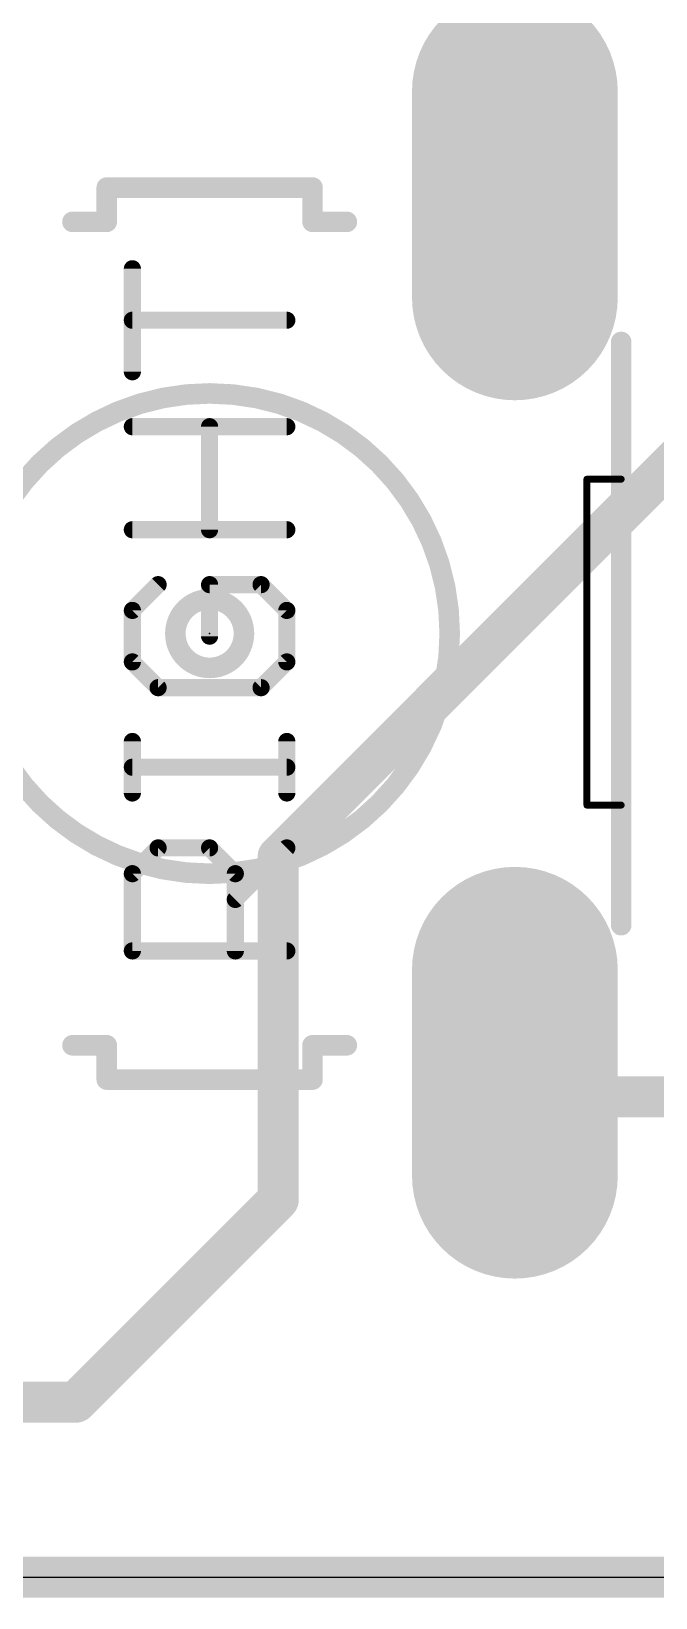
# Model space of a CAD drawing. Extents: x -0.2 to 81.2, y -0.2 to 53.5.
# Drawn here: x 17.73 to 22.35, y -0.15 to 11.44 of the extents above; entities that cross this region are included whole.
import ezdxf

# ---------------------------------------------------------------- set-up
doc = ezdxf.new("R2010")
doc.units = 0
for name, color, linetype in [('16', 132, 'CONTINUOUS'), ('17', 110, 'CONTINUOUS'), ('20', 53, 'CONTINUOUS'), ('21', 253, 'CONTINUOUS'), ('23', 53, 'CONTINUOUS'), ('25', 253, 'CONTINUOUS')]:
    doc.layers.add(name, color=color, linetype=linetype)

# ---------------------------------------------------------------- blocks, each defined once
blk = doc.blocks.new('LONGP100')
at = {"const_width": 1}
blk.add_lwpolyline([(-0.5, 0), (0.5, 0)], dxfattribs=at)
at = {"const_width": 0.5}
for points in [[(-0.5, 0.25, 1), (-0.5, -0.25)], [(0.5, -0.25, 1), (0.5, 0.25)]]:
    blk.add_lwpolyline(points, format="xyb", dxfattribs=at)

msp = doc.modelspace()

# ---------------------------------------------------------------- linework, layer by layer
at = {"layer": '16', "const_width": 0.3048}
for points in [[(19.558, 5.334), (24.13, 9.906)], [(19.558, 2.794), (19.558, 5.334)], [(21.3106, 3.7338), (21.4884, 3.556)], [(21.4884, 3.556), (26.416, 3.556)], [(18.0594, 1.2954), (19.558, 2.794)], [(14.6812, 1.2954), (18.0594, 1.2954)], [(0, 0), (81.026, 0)]]:
    msp.add_lwpolyline(points, dxfattribs=at)
at = {"layer": '16', "const_width": 0.1524}
for points in [[(19.6342, 5.334, 1), (19.4818, 5.334)], [(19.5041, 5.3879, 1), (19.6119, 5.2801)], [(21.3645, 3.7877, 1), (21.2567, 3.6799)], [(21.4884, 3.6322, 1), (21.4884, 3.4798)], [(21.4345, 3.5021, 1), (21.5423, 3.6099)], [(19.6119, 2.7401, 1), (19.5041, 2.8479)], [(19.4818, 2.794, 1), (19.6342, 2.794)], [(18.0055, 1.3493, 1), (18.1133, 1.2415)], [(18.0594, 1.2192, 1), (18.0594, 1.3716)]]:
    msp.add_lwpolyline(points, format="xyb", dxfattribs=at)
at = {"layer": '20'}
msp.add_line((0, 0), (80.772, 0), dxfattribs=at)
at = {"layer": '21'}
for points, const_width in [([(19.812, 10.287), (18.288, 10.287)], 0.1524), ([(18.288, 10.033), (18.288, 10.287)], 0.1524), ([(19.812, 10.287), (19.812, 10.033)], 0.1524), ([(18.288, 10.033), (18.034, 10.033)], 0.1524), ([(19.812, 10.033), (20.066, 10.033)], 0.1524), ([(22.098, 8.128), (22.098, 9.144)], 0.1524), ([(21.844, 8.128), (21.844, 5.715)], 0.0508), ([(21.844, 8.128), (22.098, 8.128)], 0.0508), ([(22.098, 5.715), (22.098, 8.128)], 0.1524), ([(21.844, 5.715), (22.098, 5.715)], 0.0508), ([(22.098, 4.826), (22.098, 5.715)], 0.1524), ([(18.288, 3.937), (18.034, 3.937)], 0.1524), ([(18.288, 3.683), (18.288, 3.937)], 0.1524), ([(19.812, 3.937), (19.812, 3.683)], 0.1524), ([(19.812, 3.937), (20.066, 3.937)], 0.1524), ([(18.288, 3.683), (19.812, 3.683)], 0.1524)]:
    msp.add_lwpolyline(points, dxfattribs=dict(at, const_width=const_width))
for points, const_width in [([(18.288, 10.3251, 1), (18.288, 10.2489)], 0.0762), ([(18.3261, 10.287, 1), (18.2499, 10.287)], 0.0762), ([(19.8501, 10.287, 1), (19.7739, 10.287)], 0.0762), ([(19.812, 10.2489, 1), (19.812, 10.3251)], 0.0762), ([(18.034, 10.0711, 1), (18.034, 9.9949)], 0.0762), ([(18.288, 9.9949, 1), (18.288, 10.0711)], 0.0762), ([(19.812, 10.0711, 1), (19.812, 9.9949)], 0.0762), ([(20.066, 9.9949, 1), (20.066, 10.0711)], 0.0762), ([(18.2499, 10.033, 1), (18.3261, 10.033)], 0.0762), ([(19.7739, 10.033, 1), (19.8501, 10.033)], 0.0762), ([(22.1361, 9.144, 1), (22.0599, 9.144)], 0.0762), ([(19.05, 5.207, 1), (19.05, 8.763, 1), (19.05, 5.207)], 0.1524), ([(21.8567, 8.128, 1), (21.8313, 8.128)], 0.0254), ([(21.844, 8.1407, 1), (21.844, 8.1153)], 0.0254), ([(22.1361, 8.128, 1), (22.0599, 8.128)], 0.0762), ([(22.0599, 8.128, 1), (22.1361, 8.128)], 0.0762), ([(22.098, 8.1153, 1), (22.098, 8.1407)], 0.0254), ([(19.05, 6.731, 1), (19.05, 7.239, 1), (19.05, 6.731)], 0.1524), ([(21.844, 5.7277, 1), (21.844, 5.7023)], 0.0254), ([(21.8313, 5.715, 1), (21.8567, 5.715)], 0.0254), ([(22.1361, 5.715, 1), (22.0599, 5.715)], 0.0762), ([(22.0599, 5.715, 1), (22.1361, 5.715)], 0.0762), ([(22.098, 5.7023, 1), (22.098, 5.7277)], 0.0254), ([(22.0599, 4.826, 1), (22.1361, 4.826)], 0.0762), ([(18.034, 3.9751, 1), (18.034, 3.8989)], 0.0762), ([(18.3261, 3.937, 1), (18.2499, 3.937)], 0.0762), ([(18.288, 3.8989, 1), (18.288, 3.9751)], 0.0762), ([(19.8501, 3.937, 1), (19.7739, 3.937)], 0.0762), ([(19.812, 3.9751, 1), (19.812, 3.8989)], 0.0762), ([(20.066, 3.8989, 1), (20.066, 3.9751)], 0.0762), ([(18.288, 3.7211, 1), (18.288, 3.6449)], 0.0762), ([(18.2499, 3.683, 1), (18.3261, 3.683)], 0.0762), ([(19.7739, 3.683, 1), (19.8501, 3.683)], 0.0762), ([(19.812, 3.6449, 1), (19.812, 3.7211)], 0.0762)]:
    msp.add_lwpolyline(points, format="xyb", dxfattribs=dict(at, const_width=const_width))
at = {"layer": '23'}
msp.add_point((19.05, 6.985), dxfattribs=at)
at = {"layer": '25', "const_width": 0.127}
for points in [[(18.4775, 8.9233), (18.4775, 9.6859)], [(19.6215, 9.3046), (18.4775, 9.3046)], [(18.4775, 8.5165), (19.6215, 8.5165)], [(19.0495, 7.7539), (19.0495, 8.5165)], [(19.6215, 7.7539), (18.4775, 7.7539)], [(18.6682, 7.3471), (18.4775, 7.1565)], [(19.4308, 7.3471), (19.0495, 7.3471)], [(19.0495, 7.3471), (19.0495, 6.9658)], [(19.6215, 7.1565), (19.4308, 7.3471)], [(18.4775, 7.1565), (18.4775, 6.7752)], [(19.6215, 6.7752), (19.6215, 7.1565)], [(18.4775, 6.7752), (18.6682, 6.5845)], [(19.4308, 6.5845), (19.6215, 6.7752)], [(18.6682, 6.5845), (19.4308, 6.5845)], [(18.4775, 5.8049), (18.4775, 6.1862)], [(19.6215, 5.8049), (19.6215, 6.1862)], [(19.6215, 5.9956), (18.4775, 5.9956)], [(18.4775, 5.2075), (18.6682, 5.3982)], [(18.6682, 5.3982), (19.0495, 5.3982)], [(19.0495, 5.3982), (19.2402, 5.2075)], [(19.2402, 5.0168), (19.6215, 5.3982)], [(18.4775, 4.6355), (18.4775, 5.2075)], [(19.2402, 5.2075), (19.2402, 4.6355)], [(19.6215, 4.6355), (18.4775, 4.6355)]]:
    msp.add_lwpolyline(points, dxfattribs=at)
at = {"layer": '25', "const_width": 0.0635}
for points in [[(18.5093, 9.6859, 1), (18.4458, 9.6859)], [(18.4775, 9.3364, 1), (18.4775, 9.2729)], [(19.6215, 9.2729, 1), (19.6215, 9.3364)], [(18.4458, 8.9233, 1), (18.5093, 8.9233)], [(18.4775, 8.5483, 1), (18.4775, 8.4848)], [(19.0813, 8.5165, 1), (19.0178, 8.5165)], [(19.6215, 8.4848, 1), (19.6215, 8.5483)], [(18.4775, 7.7856, 1), (18.4775, 7.7221)], [(19.0178, 7.7539, 1), (19.0813, 7.7539)], [(19.6215, 7.7221, 1), (19.6215, 7.7856)], [(18.6906, 7.3247, 1), (18.6457, 7.3696)], [(19.0495, 7.3789, 1), (19.0495, 7.3154)], [(19.0813, 7.3471, 1), (19.0178, 7.3471)], [(19.4533, 7.3696, 1), (19.4084, 7.3247)], [(19.4308, 7.3154, 1), (19.4308, 7.3789)], [(18.5093, 7.1565, 1), (18.4458, 7.1565)], [(18.4551, 7.1789, 1), (18.5, 7.134)], [(19.6532, 7.1565, 1), (19.5898, 7.1565)], [(19.599, 7.134, 1), (19.644, 7.1789)], [(19.0178, 6.9658, 1), (19.0813, 6.9658)], [(18.4458, 6.7752, 1), (18.5093, 6.7752)], [(18.5, 6.7976, 1), (18.4551, 6.7527)], [(19.5898, 6.7752, 1), (19.6532, 6.7752)], [(19.644, 6.7527, 1), (19.599, 6.7976)], [(18.6682, 6.6162, 1), (18.6682, 6.5527)], [(18.6457, 6.562, 1), (18.6906, 6.6069)], [(19.4084, 6.6069, 1), (19.4533, 6.562)], [(19.4308, 6.5527, 1), (19.4308, 6.6162)], [(18.5093, 6.1862, 1), (18.4458, 6.1862)], [(19.6532, 6.1862, 1), (19.5898, 6.1862)], [(18.4775, 6.0273, 1), (18.4775, 5.9638)], [(19.6215, 5.9638, 1), (19.6215, 6.0273)], [(18.4458, 5.8049, 1), (18.5093, 5.8049)], [(19.5898, 5.8049, 1), (19.6532, 5.8049)], [(18.6682, 5.4299, 1), (18.6682, 5.3664)], [(18.6906, 5.3757, 1), (18.6457, 5.4206)], [(19.072, 5.4206, 1), (19.0271, 5.3757)], [(19.0495, 5.3664, 1), (19.0495, 5.4299)], [(19.644, 5.3757, 1), (19.599, 5.4206)], [(18.5093, 5.2075, 1), (18.4458, 5.2075)], [(18.4551, 5.2299, 1), (18.5, 5.185)], [(19.2719, 5.2075, 1), (19.2084, 5.2075)], [(19.2177, 5.185, 1), (19.2626, 5.2299)], [(19.2177, 5.0393, 1), (19.2626, 4.9944)], [(18.4775, 4.6673, 1), (18.4775, 4.6038)], [(18.4458, 4.6355, 1), (18.5093, 4.6355)], [(19.2084, 4.6355, 1), (19.2719, 4.6355)], [(19.6215, 4.6038, 1), (19.6215, 4.6673)]]:
    msp.add_lwpolyline(points, format="xyb", dxfattribs=at)

# ---------------------------------------------------------------- block references
at = {"layer": '17', "xscale": 1.524, "yscale": 1.524, "rotation": 90}
for p in [(21.3106, 10.2362), (21.3106, 10.2362), (21.3106, 3.7338), (21.3106, 3.7338)]:
    msp.add_blockref('LONGP100', p, dxfattribs=at)

doc.saveas('drawing.dxf')
